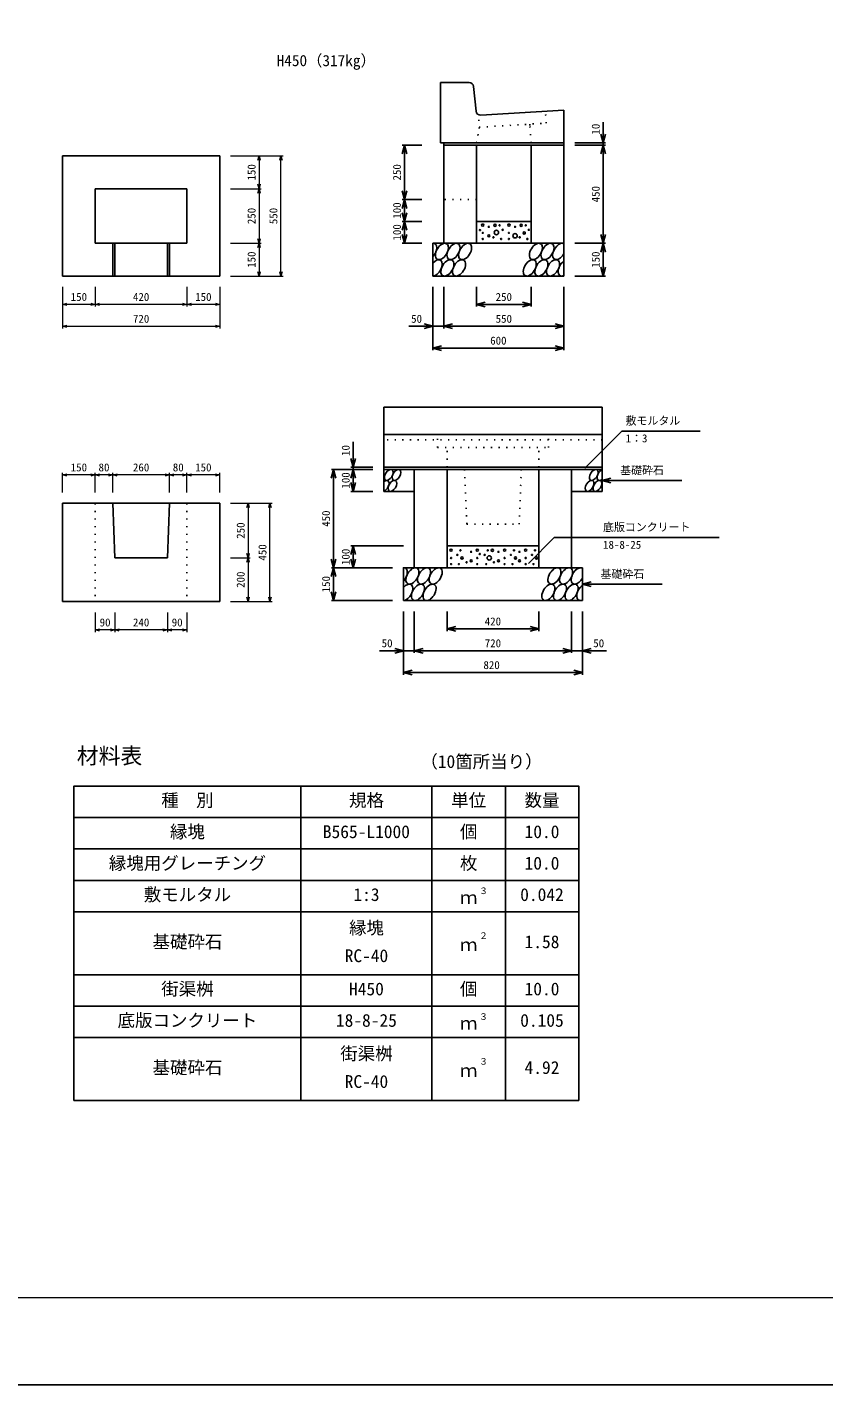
# Model space of a CAD drawing. Units: millimetres, scale not verified. Extents: x -8400 to 8400, y -5940 to 5940.
# Drawn here: x -1984 to 1664, y -5940 to 278 of the extents above; entities that cross this region are included whole.
import ezdxf
from ezdxf.enums import TextEntityAlignment as Align

# ---------------------------------------------------------------- set-up
doc = ezdxf.new("R2010")
doc.units = ezdxf.units.MM
doc.header["$LTSCALE"] = 20
doc.linetypes.add('DOTTED', pattern=[1.75, 0.25, -1.5])
for name, color, linetype, lineweight in [('0-0_DIM', 7, 'Continuous', 25), ('0-1_Defpoints', 5, 'Continuous', 25), ('0-2_HATCH', 6, 'Continuous', 25), ('0-3_HYO', 3, 'Continuous', 25), ('0-4_HYO2', 4, 'Continuous', 25), ('0-5_OUTLINE', 3, 'Continuous', 25), ('0-6_OUTLINE2', 4, 'DOTTED', 25), ('0-7_TXT', 7, 'Continuous', 25), ('0-8_WAKU', 3, 'Continuous', 13)]:
    doc.layers.add(name, color=color, linetype=linetype, lineweight=lineweight)
doc.styles.add('ＭＳ ゴシック', font='')
doc.styles.get('ＭＳ ゴシック').set_extended_font_data('MS Gothic')

msp = doc.modelspace()

# ---------------------------------------------------------------- linework, layer by layer
at = {"layer": '0-0_DIM'}
for p, q in [((653.7, -252.08), (653.7, -157.33)), ((-176.3, -262.08), (-266.3, -262.08)), ((-256.3, -262.08), (-256.3, -512.08)), ((523.7, -252.08), (663.7, -252.08)), ((523.7, -252.08), (663.7, -252.08)), ((523.7, -262.08), (663.7, -262.08)), ((653.7, -262.08), (653.7, -252.08)), ((653.7, -262.08), (653.7, -712.08)), ((-176.3, -512.08), (-266.3, -512.08)), ((-256.3, -512.08), (-256.3, -612.08)), ((-176.3, -612.08), (-266.3, -612.08)), ((-256.3, -612.08), (-256.3, -712.08)), ((-176.3, -712.08), (-266.3, -712.08)), ((523.7, -712.08), (663.7, -712.08)), ((653.7, -712.08), (653.7, -862.08)), ((523.7, -862.08), (663.7, -862.08)), ((-126.3, -912.08), (-126.3, -1202.08)), ((-76.3, -912.08), (-76.3, -1102.08)), ((73.7, -912.08), (73.7, -1002.08)), ((323.7, -912.08), (323.7, -1002.08)), ((473.7, -912.08), (473.7, -1202.08)), ((323.7, -992.08), (73.7, -992.08)), ((-236.48, -1092.08), (-126.3, -1092.08)), ((-76.3, -1092.08), (-126.3, -1092.08)), ((-76.3, -1092.08), (473.7, -1092.08)), ((-126.3, -1192.08), (473.7, -1192.08)), ((739.73, -1572.66), (569.75, -1742.64)), ((739.73, -1572.66), (1097.68, -1572.66)), ((-491.3, -1738.08), (-491.3, -1620.85)), ((-401.3, -1738.08), (-501.3, -1738.08)), ((-491.3, -1748.08), (-491.3, -1738.08)), ((-401.3, -1748.08), (-591.3, -1748.08)), ((-581.3, -1748.08), (-581.3, -2198.08)), ((-491.3, -1748.08), (-491.3, -1848.08)), ((648.7, -1798.08), (1013.47, -1798.08)), ((-401.3, -1848.08), (-501.3, -1848.08)), ((-261.3, -2098.08), (-501.3, -2098.08)), ((-491.3, -2098.08), (-491.3, -2198.08)), ((429.22, -2060.12), (310.88, -2178.46)), ((429.22, -2060.12), (1185.41, -2060.12)), ((-311.3, -2198.08), (-591.3, -2198.08)), ((-581.3, -2198.08), (-581.3, -2348.08)), ((558.7, -2273.08), (923.47, -2273.08)), ((-311.3, -2348.08), (-591.3, -2348.08)), ((-261.3, -2398.08), (-261.3, -2688.08)), ((-211.3, -2398.08), (-211.3, -2588.08)), ((-61.3, -2398.08), (-61.3, -2488.08)), ((358.7, -2398.08), (358.7, -2488.08)), ((508.7, -2398.08), (508.7, -2588.08)), ((558.7, -2398.08), (558.7, -2688.08)), ((-61.3, -2478.08), (358.7, -2478.08)), ((-371.48, -2578.08), (-261.3, -2578.08)), ((-211.3, -2578.08), (-261.3, -2578.08)), ((508.7, -2578.08), (-211.3, -2578.08)), ((508.7, -2578.08), (558.7, -2578.08)), ((668.87, -2578.08), (558.7, -2578.08)), ((558.7, -2678.08), (-261.3, -2678.08))]:
    msp.add_line(p, q, dxfattribs=at)
at = {"layer": '0-0_DIM', "lineweight": 13}
for p, q in [((-1052.43, -312.08), (-912.43, -312.08)), ((-1052.43, -312.08), (-812.43, -312.08)), ((-922.43, -312.08), (-922.43, -462.08)), ((-822.43, -862.08), (-822.43, -312.08)), ((-1052.43, -462.08), (-912.43, -462.08)), ((-1052.43, -462.08), (-912.43, -462.08)), ((-922.43, -462.08), (-922.43, -712.08)), ((-1052.43, -712.08), (-912.43, -712.08)), ((-1052.43, -712.08), (-912.43, -712.08)), ((-922.43, -712.08), (-922.43, -862.08)), ((-1052.43, -862.08), (-912.43, -862.08)), ((-1052.43, -862.08), (-812.43, -862.08)), ((-1822.43, -912.08), (-1822.43, -1002.08)), ((-1822.43, -912.08), (-1822.43, -1102.08)), ((-1672.43, -912.08), (-1672.43, -1002.08)), ((-1672.43, -912.08), (-1672.43, -1002.08)), ((-1252.43, -912.08), (-1252.43, -1002.08)), ((-1252.43, -912.08), (-1252.43, -1002.08)), ((-1102.43, -912.08), (-1102.43, -1002.08)), ((-1102.43, -912.08), (-1102.43, -1102.08)), ((-1672.43, -992.08), (-1822.43, -992.08)), ((-1252.43, -992.08), (-1672.43, -992.08)), ((-1102.43, -992.08), (-1252.43, -992.08)), ((-1822.43, -1092.08), (-1102.43, -1092.08)), ((-1822.43, -1852.72), (-1822.43, -1762.72)), ((-1672.43, -1772.72), (-1822.43, -1772.72)), ((-1672.43, -1852.72), (-1672.43, -1762.72)), ((-1592.43, -1772.72), (-1672.43, -1772.72)), ((-1592.43, -1852.72), (-1592.43, -1762.72)), ((-1332.43, -1772.72), (-1592.43, -1772.72)), ((-1332.43, -1852.72), (-1332.43, -1762.72)), ((-1252.43, -1772.72), (-1332.43, -1772.72)), ((-1252.43, -1852.72), (-1252.43, -1762.72)), ((-1102.43, -1772.72), (-1252.43, -1772.72)), ((-1102.43, -1852.72), (-1102.43, -1762.72)), ((-1052.43, -1902.72), (-962.43, -1902.72)), ((-1052.43, -1902.72), (-862.43, -1902.72)), ((-972.43, -1902.72), (-972.43, -2152.72)), ((-872.43, -2352.72), (-872.43, -1902.72)), ((-1052.43, -2152.72), (-962.43, -2152.72)), ((-1052.43, -2152.72), (-962.43, -2152.72)), ((-972.43, -2152.72), (-972.43, -2352.72)), ((-1052.43, -2352.72), (-962.43, -2352.72)), ((-1052.43, -2352.72), (-862.43, -2352.72)), ((-1672.43, -2402.72), (-1672.43, -2492.72)), ((-1582.43, -2402.72), (-1582.43, -2492.72)), ((-1342.43, -2402.72), (-1342.43, -2492.72)), ((-1252.43, -2402.72), (-1252.43, -2492.72)), ((-1582.43, -2482.72), (-1672.43, -2482.72)), ((-1342.43, -2482.72), (-1582.43, -2482.72)), ((-1252.43, -2482.72), (-1342.43, -2482.72))]:
    msp.add_line(p, q, dxfattribs=at)
at = {"layer": '0-0_DIM'}
for points in [[(664.42, -212.08), (653.7, -252.08), (642.98, -212.08)], [(-245.58, -302.08), (-256.3, -262.08), (-267.02, -302.08)], [(642.98, -302.08), (653.7, -262.08), (664.42, -302.08)], [(-245.58, -472.08), (-256.3, -512.08), (-267.02, -472.08)], [(-245.58, -552.08), (-256.3, -512.08), (-267.02, -552.08)], [(-267.02, -572.08), (-256.3, -612.08), (-245.58, -572.08)], [(-245.58, -652.08), (-256.3, -612.08), (-267.02, -652.08)], [(-267.02, -672.08), (-256.3, -712.08), (-245.58, -672.08)], [(664.42, -672.08), (653.7, -712.08), (642.98, -672.08)], [(642.98, -752.08), (653.7, -712.08), (664.42, -752.08)], [(664.42, -822.08), (653.7, -862.08), (642.98, -822.08)], [(113.7, -981.36), (73.7, -992.08), (113.7, -1002.8)], [(283.7, -1002.8), (323.7, -992.08), (283.7, -981.36)], [(-166.3, -1081.36), (-126.3, -1092.08), (-166.3, -1102.8)], [(-36.3, -1081.36), (-76.3, -1092.08), (-36.3, -1102.8)], [(433.7, -1102.8), (473.7, -1092.08), (433.7, -1081.36)], [(-86.3, -1181.36), (-126.3, -1192.08), (-86.3, -1202.8)], [(433.7, -1202.8), (473.7, -1192.08), (433.7, -1181.36)], [(-502.02, -1698.08), (-491.3, -1738.08), (-480.58, -1698.08)], [(-570.58, -1788.08), (-581.3, -1748.08), (-592.02, -1788.08)], [(-480.58, -1788.08), (-491.3, -1748.08), (-502.02, -1788.08)], [(688.7, -1787.36), (648.7, -1798.08), (688.7, -1808.8)], [(-502.02, -1808.08), (-491.3, -1848.08), (-480.58, -1808.08)], [(-480.58, -2138.08), (-491.3, -2098.08), (-502.02, -2138.08)], [(-592.02, -2158.08), (-581.3, -2198.08), (-570.58, -2158.08)], [(-502.02, -2158.08), (-491.3, -2198.08), (-480.58, -2158.08)], [(-570.58, -2238.08), (-581.3, -2198.08), (-592.02, -2238.08)], [(598.7, -2262.36), (558.7, -2273.08), (598.7, -2283.8)], [(-592.02, -2308.08), (-581.3, -2348.08), (-570.58, -2308.08)], [(-21.3, -2488.8), (-61.3, -2478.08), (-21.3, -2467.36)], [(318.7, -2467.36), (358.7, -2478.08), (318.7, -2488.8)], [(-301.3, -2567.36), (-261.3, -2578.08), (-301.3, -2588.8)], [(-171.3, -2567.36), (-211.3, -2578.08), (-171.3, -2588.8)], [(468.7, -2567.36), (508.7, -2578.08), (468.7, -2588.8)], [(598.7, -2567.36), (558.7, -2578.08), (598.7, -2588.8)], [(-221.3, -2688.8), (-261.3, -2678.08), (-221.3, -2667.36)], [(518.7, -2667.36), (558.7, -2678.08), (518.7, -2688.8)]]:
    msp.add_lwpolyline(points, dxfattribs=at)
at = {"layer": '0-0_DIM', "lineweight": 13}
for points in [[(-927.78, -332.08), (-922.43, -312.08), (-917.07, -332.08)], [(-827.78, -332.08), (-822.43, -312.08), (-817.07, -332.08)], [(-917.07, -442.08), (-922.43, -462.08), (-927.78, -442.08)], [(-927.78, -482.08), (-922.43, -462.08), (-917.07, -482.08)], [(-917.07, -692.08), (-922.43, -712.08), (-927.78, -692.08)], [(-927.78, -732.08), (-922.43, -712.08), (-917.07, -732.08)], [(-917.07, -842.08), (-922.43, -862.08), (-927.78, -842.08)], [(-817.07, -842.08), (-822.43, -862.08), (-827.78, -842.08)], [(-1802.43, -997.44), (-1822.43, -992.08), (-1802.43, -986.72)], [(-1692.43, -986.72), (-1672.43, -992.08), (-1692.43, -997.44)], [(-1652.43, -997.44), (-1672.43, -992.08), (-1652.43, -986.72)], [(-1272.43, -986.72), (-1252.43, -992.08), (-1272.43, -997.44)], [(-1232.43, -997.44), (-1252.43, -992.08), (-1232.43, -986.72)], [(-1122.43, -986.72), (-1102.43, -992.08), (-1122.43, -997.44)], [(-1802.43, -1097.44), (-1822.43, -1092.08), (-1802.43, -1086.72)], [(-1122.43, -1086.72), (-1102.43, -1092.08), (-1122.43, -1097.44)], [(-1802.43, -1778.08), (-1822.43, -1772.72), (-1802.43, -1767.36)], [(-1692.43, -1767.36), (-1672.43, -1772.72), (-1692.43, -1778.08)], [(-1652.43, -1778.08), (-1672.43, -1772.72), (-1652.43, -1767.36)], [(-1612.43, -1767.36), (-1592.43, -1772.72), (-1612.43, -1778.08)], [(-1572.43, -1778.08), (-1592.43, -1772.72), (-1572.43, -1767.36)], [(-1352.43, -1767.36), (-1332.43, -1772.72), (-1352.43, -1778.08)], [(-1312.43, -1778.08), (-1332.43, -1772.72), (-1312.43, -1767.36)], [(-1272.43, -1767.36), (-1252.43, -1772.72), (-1272.43, -1778.08)], [(-1232.43, -1778.08), (-1252.43, -1772.72), (-1232.43, -1767.36)], [(-1122.43, -1767.36), (-1102.43, -1772.72), (-1122.43, -1778.08)], [(-977.78, -1922.72), (-972.43, -1902.72), (-967.07, -1922.72)], [(-877.78, -1922.72), (-872.43, -1902.72), (-867.07, -1922.72)], [(-967.07, -2132.72), (-972.43, -2152.72), (-977.78, -2132.72)], [(-977.78, -2172.72), (-972.43, -2152.72), (-967.07, -2172.72)], [(-967.07, -2332.72), (-972.43, -2352.72), (-977.78, -2332.72)], [(-867.07, -2332.72), (-872.43, -2352.72), (-877.78, -2332.72)], [(-1652.43, -2488.08), (-1672.43, -2482.72), (-1652.43, -2477.36)], [(-1602.43, -2477.36), (-1582.43, -2482.72), (-1602.43, -2488.08)], [(-1562.43, -2488.08), (-1582.43, -2482.72), (-1562.43, -2477.36)], [(-1362.43, -2477.36), (-1342.43, -2482.72), (-1362.43, -2488.08)], [(-1322.43, -2488.08), (-1342.43, -2482.72), (-1322.43, -2477.36)], [(-1272.43, -2477.36), (-1252.43, -2482.72), (-1272.43, -2488.08)]]:
    msp.add_lwpolyline(points, dxfattribs=at)
at = {"layer": '0-1_Defpoints'}
msp.add_lwpolyline([(-8400, -5940), (8400, -5940), (8400, 5940), (-8400, 5940)], close=True, dxfattribs=at)
at = {"layer": '0-2_HATCH'}
for centre, radius in [((89.59, -651.55), 2.5), ((102.01, -628.76), 5), ((102.01, -664.65), 2.5), ((130.05, -677.78), 5), ((130.05, -636.64), 2.5), ((151.08, -684.79), 2.5), ((158.09, -629.63), 5), ((164.62, -662.65), 10), ((179.12, -629.63), 2.5), ((193.14, -650.64), 2.5), ((222.01, -628.76), 5), ((222.01, -664.65), 2.5), ((250.05, -677.78), 10), ((250.05, -636.64), 2.5), ((271.08, -684.79), 2.5), ((278.09, -629.63), 5), ((292.11, -664.65), 5), ((299.12, -629.63), 2.5), ((313.14, -650.64), 2.5), ((102.01, -692.66), 2.5), ((186.13, -692.66), 2.5), ((222.01, -692.66), 2.5), ((306.13, -692.66), 2.5), ((-42.98, -2117.25), 5), ((77.02, -2117.25), 5), ((146.17, -2118.12), 5), ((202.24, -2117.25), 5), ((298.58, -2117.25), 5), ((-42.98, -2153.14), 2.5), ((-14.11, -2139.13), 2.5), ((-0.09, -2118.12), 2.5), ((6.92, -2153.14), 5), ((27.95, -2173.28), 2.5), ((48.98, -2166.27), 5), ((48.98, -2125.13), 2.5), ((77.02, -2153.14), 2.5), ((88.36, -2134.82), 2.5), ((111.12, -2139.13), 2.5), ((132.15, -2153.14), 10), ((125.14, -2118.12), 2.5), ((153.18, -2173.28), 2.5), ((174.2, -2166.27), 5), ((174.2, -2125.13), 2.5), ((202.24, -2153.14), 2.5), ((231.12, -2139.13), 2.5), ((245.14, -2118.12), 2.5), ((252.15, -2153.14), 5), ((270.54, -2166.27), 5), ((270.54, -2125.13), 2.5), ((298.58, -2153.14), 2.5), ((327.45, -2139.13), 2.5), ((341.47, -2118.12), 2.5), ((348.48, -2153.14), 5), ((-42.98, -2181.15), 2.5), ((-7.1, -2181.15), 2.5), ((77.02, -2181.15), 2.5), ((118.13, -2181.15), 2.5), ((202.24, -2181.15), 2.5), ((238.13, -2181.15), 2.5), ((298.58, -2181.15), 2.5), ((334.46, -2181.15), 2.5)]:
    msp.add_circle(centre, radius, dxfattribs=at)
for centre, major_axis, start_param, end_param in [((-138.27, -749.58), (21.82, 35.31), 4.3711174, 6.6890199), ((451.88, -749.58), (21.82, 35.31), 6.2831853, 11.0601374), ((-112.95, -824.58), (21.82, 35.31), 3.4964223, 7.563715), ((477.21, -824.58), (21.82, 35.31), 0.9351899, 3.8417621), ((-347, -1823.08), (14.54, 23.54), 3.7419964, 7.318141), ((645.7, -1773.08), (14.54, 23.54), 0.6666252, 4.1103269), ((-273.27, -2235.58), (21.82, 35.31), 4.3711174, 6.6890199), ((536.88, -2235.58), (21.82, 35.31), 6.2831853, 11.0601374), ((-247.95, -2310.58), (21.82, 35.31), 3.4964223, 7.563715), ((562.21, -2310.58), (21.82, 35.31), 0.9351899, 3.8417621)]:
    msp.add_ellipse(centre, major_axis=major_axis, ratio=0.5792, start_param=start_param, end_param=end_param, dxfattribs=at)
for centre, major_axis in [((-85.06, -749.58), (21.82, 35.31)), ((-31.84, -749.58), (21.82, 35.31)), ((21.37, -749.58), (21.82, 35.31)), ((345.45, -749.58), (21.82, 35.31)), ((398.67, -749.58), (21.82, 35.31)), ((-59.73, -824.58), (21.82, 35.31)), ((-6.52, -824.58), (21.82, 35.31)), ((317.56, -824.58), (21.82, 35.31)), ((370.78, -824.58), (21.82, 35.31)), ((423.99, -824.58), (21.82, 35.31)), ((-328.41, -1773.08), (14.54, 23.54)), ((-311.53, -1823.08), (14.54, 23.54)), ((-292.93, -1773.08), (14.54, 23.54)), ((591.63, -1823.08), (14.54, 23.54)), ((610.22, -1773.08), (14.54, 23.54)), ((627.11, -1823.08), (14.54, 23.54)), ((-220.06, -2235.58), (21.82, 35.31)), ((-166.84, -2235.58), (21.82, 35.31)), ((-113.63, -2235.58), (21.82, 35.31)), ((430.45, -2235.58), (21.82, 35.31)), ((483.67, -2235.58), (21.82, 35.31)), ((-194.73, -2310.58), (21.82, 35.31)), ((-141.52, -2310.58), (21.82, 35.31)), ((402.56, -2310.58), (21.82, 35.31)), ((455.78, -2310.58), (21.82, 35.31)), ((508.99, -2310.58), (21.82, 35.31))]:
    msp.add_ellipse(centre, major_axis=major_axis, ratio=0.5792, dxfattribs=at)
at = {"layer": '0-3_HYO'}
for p, q in [((-730.36, -3197.76), (-730.36, -4637.76)), ((-130.36, -3197.76), (-130.36, -4637.76)), ((205.64, -3197.76), (205.64, -4637.76)), ((-1770.36, -3341.76), (541.64, -3341.76))]:
    msp.add_line(p, q, dxfattribs=at)
msp.add_lwpolyline([(-1770.36, -4637.76), (541.64, -4637.76), (541.64, -3197.76), (-1770.36, -3197.76)], close=True, dxfattribs=at)
at = {"layer": '0-4_HYO2'}
for p, q in [((-1770.36, -3485.76), (541.64, -3485.76)), ((-1770.36, -3629.76), (541.64, -3629.76)), ((-1770.36, -3773.76), (541.64, -3773.76)), ((-1770.36, -4061.76), (541.64, -4061.76)), ((-1770.36, -4205.76), (541.64, -4205.76)), ((-1770.36, -4349.76), (541.64, -4349.76))]:
    msp.add_line(p, q, dxfattribs=at)
at = {"layer": '0-5_OUTLINE'}
for p, q in [((-91.3, 23.92), (40.6, 23.92)), ((-91.3, 23.92), (-91.3, -252.08)), ((60.5, 5.91), (71.79, -106.95)), ((92.89, -124.93), (473.7, -102.08)), ((473.7, -252.08), (473.7, -102.08)), ((317.92, -172.53), (317.56, -166.55)), ((473.7, -252.08), (-91.3, -252.08)), ((473.7, -252.08), (-76.3, -252.08)), ((-76.3, -252.08), (-76.3, -712.08)), ((473.7, -262.08), (-76.3, -262.08)), ((73.7, -262.08), (73.7, -712.08)), ((323.7, -262.08), (323.7, -712.08)), ((473.7, -252.08), (473.7, -862.08)), ((-1822.43, -312.08), (-1822.43, -862.08)), ((-1672.43, -462.08), (-1672.43, -712.08)), ((-1672.43, -462.08), (-1252.43, -462.08)), ((-1252.43, -462.08), (-1252.43, -712.08)), ((323.7, -612.08), (73.7, -612.08)), ((-1672.43, -712.08), (-1252.43, -712.08)), ((-1592.43, -712.08), (-1592.43, -862.08)), ((-1582.43, -712.08), (-1582.43, -862.08)), ((-1342.43, -712.08), (-1342.43, -862.08)), ((-1332.43, -712.08), (-1332.43, -862.08)), ((-1822.43, -862.08), (-1102.43, -862.08)), ((473.7, -862.08), (-126.3, -862.08)), ((-351.3, -1462.08), (648.7, -1462.08)), ((-351.3, -1848.08), (-351.3, -1462.08)), ((648.7, -1848.08), (648.7, -1462.08)), ((-351.3, -1588.08), (648.7, -1588.08)), ((648.7, -1738.08), (-351.3, -1738.08)), ((-351.3, -1748.08), (648.7, -1748.08)), ((-211.3, -1748.08), (-211.3, -2198.08)), ((-61.3, -1748.08), (-61.3, -2198.08)), ((358.7, -1748.08), (358.7, -2198.08)), ((508.7, -1748.08), (508.7, -2198.08)), ((-351.3, -1848.08), (-211.3, -1848.08)), ((648.7, -1848.08), (508.7, -1848.08)), ((-1822.43, -1902.72), (-1102.43, -1902.72)), ((-1822.43, -1902.72), (-1822.43, -2352.72)), ((-1592.43, -1902.72), (-1582.43, -2152.72)), ((-1342.43, -2152.72), (-1332.43, -1902.72)), ((-1102.43, -1902.72), (-1102.43, -2352.72)), ((-61.3, -2098.08), (358.7, -2098.08)), ((-1582.43, -2152.72), (-1342.43, -2152.72)), ((558.7, -2348.08), (558.7, -2198.08)), ((-1822.43, -2352.72), (-1102.43, -2352.72)), ((-261.3, -2348.08), (558.7, -2348.08))]:
    msp.add_line(p, q, dxfattribs=at)
for points in [[(-1822.43, -312.08), (-1102.43, -312.08), (-1102.43, -862.08)], [(473.7, -712.08), (-126.3, -712.08), (-126.3, -862.08)], [(-261.3, -2348.08), (-261.3, -2198.08), (558.7, -2198.08)]]:
    msp.add_lwpolyline(points, dxfattribs=at)
for centre, start, end in [((40.6, 3.92), 5.71059, 90), ((91.69, -104.96), 185.71059, 273.43363)]:
    msp.add_arc(centre, 20, start, end, dxfattribs=at)
at = {"layer": '0-6_OUTLINE2'}
for p, q in [((86.34, -186.43), (82.52, -122.74)), ((392.43, -162.05), (389.13, -107.15)), ((73.7, -252.08), (86.34, -186.43)), ((85.98, -180.44), (392.43, -162.05)), ((323.7, -252.08), (317.92, -172.53)), ((73.7, -512.08), (-76.3, -512.08)), ((648.7, -1612.08), (-351.3, -1612.08)), ((-105.3, -1647.56), (-105.3, -1588.08)), ((402.7, -1647.56), (402.7, -1588.08)), ((-105.3, -1647.56), (402.7, -1647.56)), ((-61.3, -1738.08), (-61.3, -1647.56)), ((358.7, -1738.08), (358.7, -1647.56)), ((18.7, -1748.08), (28.7, -1998.08)), ((268.7, -1998.08), (278.7, -1748.08)), ((-1672.43, -1902.72), (-1672.43, -2352.72)), ((-1252.43, -1902.72), (-1252.43, -2352.72)), ((28.7, -1998.08), (268.7, -1998.08))]:
    msp.add_line(p, q, dxfattribs=at)
at = {"layer": '0-8_WAKU'}
msp.add_lwpolyline([(-8000, -5540), (8000, -5540), (8000, 5540), (-8000, 5540)], close=True, dxfattribs=at)

# ---------------------------------------------------------------- texts
at = {"layer": '0-0_DIM', "style": 'ＭＳ ゴシック'}
for s, p in [('10', (648.7, -214.18)), ('150', (-927.43, -424.58)), ('250', (-261.3, -424.58)), ('450', (648.7, -524.58)), ('250', (-927.43, -624.58)), ('550', (-827.43, -624.58)), ('100', (-261.3, -599.58)), ('100', (-261.3, -699.58)), ('150', (-927.43, -824.58)), ('150', (648.7, -824.58)), ('10', (-496.3, -1686.02)), ('100', (-496.3, -1835.58)), ('450', (-586.3, -2010.58)), ('250', (-977.43, -2065.22)), ('450', (-877.43, -2165.22)), ('100', (-496.3, -2185.58)), ('200', (-977.43, -2290.22)), ('150', (-586.3, -2310.58))]:
    msp.add_text(s, height=36.66, rotation=90, dxfattribs=at).set_placement(p, align=Align.BOTTOM_LEFT)
for s, p in [('150', (-1784.93, -987.08)), ('420', (-1499.93, -987.08)), ('150', (-1214.93, -987.08)), ('250', (161.2, -987.08)), ('720', (-1499.93, -1087.08)), ('50', (-225.87, -1087.08)), ('550', (161.2, -1087.08)), ('600', (136.2, -1187.08)), ('敷モルタル', (756.47, -1553.93)), ('1：3', (756.47, -1634.62)), ('150', (-1784.93, -1767.72)), ('80', (-1657.43, -1767.72)), ('260', (-1499.93, -1767.72)), ('80', (-1317.43, -1767.72)), ('150', (-1214.93, -1767.72)), ('基礎砕石', (731.53, -1780.91)), ('底版コンクリート', (653.24, -2041.39)), ('18-8-25', (653.24, -2122.08)), ('基礎砕石', (641.53, -2255.91)), ('90', (-1652.43, -2477.72)), ('240', (-1499.93, -2477.72)), ('90', (-1322.43, -2477.72)), ('420', (111.2, -2473.08)), ('50', (-360.87, -2573.08)), ('720', (111.2, -2573.08)), ('50', (608.27, -2573.08)), ('820', (105.26, -2673.08))]:
    msp.add_text(s, height=36.66, dxfattribs=at).set_placement(p, align=Align.BOTTOM_LEFT)
at = {"layer": '0-7_TXT', "style": 'ＭＳ ゴシック'}
for s, height, p in [('H450（317kg）', 51.32, (-841.86, 83.61)), ('材料表', 73.31, (-1757.03, -3117.76)), ('（10箇所当り）', 58.65, (-183.7, -3132.43)), ('種\u3000別', 58.65, (-1370.36, -3309.76)), ('規格', 58.65, (-510.36, -3309.76)), ('単位', 58.65, (-42.36, -3309.76)), ('数量', 58.65, (293.64, -3309.76)), ('縁塊', 58.65, (-1330.36, -3453.76)), ('B565-L1000', 58.65, (-630.36, -3453.76)), ('個', 58.65, (-2.36, -3453.76)), ('10.0', 58.65, (293.64, -3453.76)), ('縁塊用グレーチング', 58.65, (-1610.36, -3597.76)), ('枚', 58.65, (-2.36, -3597.76)), ('10.0', 58.65, (293.64, -3597.76)), ('敷モルタル', 58.65, (-1450.36, -3741.76)), ('1:3', 58.65, (-490.36, -3741.76)), ('３', 29.33, (85.03, -3701.27)), ('0.042', 58.65, (273.64, -3741.76)), ('ｍ', 58.65, (-2.36, -3755.09)), ('縁塊', 58.65, (-510.36, -3893.76)), ('基礎砕石', 58.65, (-1410.36, -3957.76)), ('ｍ', 58.65, (-2.36, -3971.09)), ('２', 29.33, (85.03, -3906.6)), ('1.58', 58.65, (293.64, -3957.76)), ('RC-40', 58.65, (-530.36, -4021.76)), ('街渠桝', 58.65, (-1370.36, -4173.76)), ('H450', 58.65, (-510.36, -4173.76)), ('個', 58.65, (-2.36, -4173.76)), ('10.0', 58.65, (293.64, -4173.76)), ('底版コンクリート', 58.65, (-1570.36, -4317.76)), ('18-8-25', 58.65, (-570.36, -4317.76)), ('ｍ', 58.65, (-2.36, -4331.09)), ('３', 29.33, (85.03, -4277.27)), ('0.105', 58.65, (273.64, -4317.76)), ('街渠桝', 58.65, (-550.36, -4469.76)), ('基礎砕石', 58.65, (-1410.36, -4533.76)), ('３', 29.33, (85.03, -4482.6)), ('4.92', 58.65, (293.64, -4533.76)), ('RC-40', 58.65, (-530.36, -4597.76)), ('ｍ', 58.65, (-2.36, -4547.09))]:
    msp.add_text(s, height=height, dxfattribs=at).set_placement(p, align=Align.BOTTOM_LEFT)

doc.saveas('drawing.dxf')
